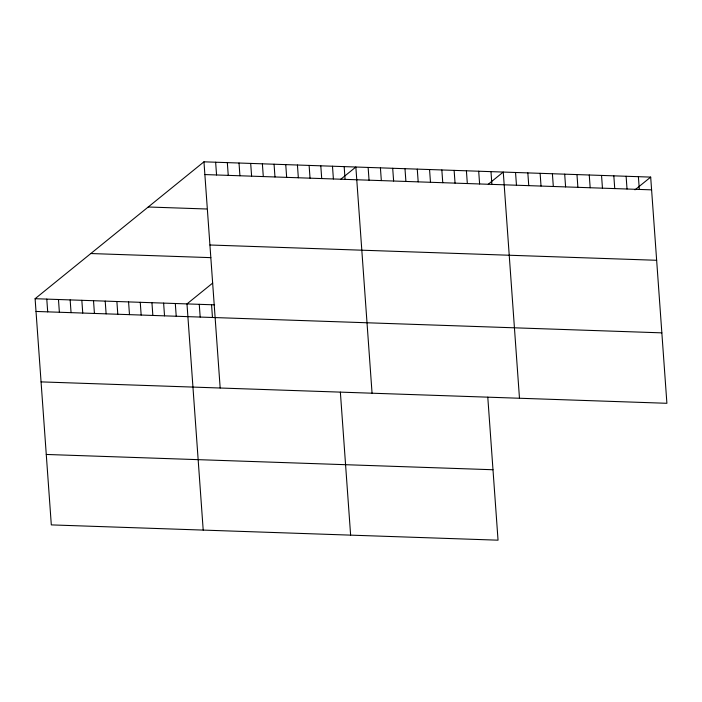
<?xml version="1.0" encoding="UTF-8"?>
<svg xmlns="http://www.w3.org/2000/svg" width="702" height="702" viewBox="0 0 702 702"><rect width="100%" height="100%" fill="white"/><g stroke="black" fill="none" stroke-linecap="round" stroke-linejoin="round"><path stroke-width="1.05" d="M487.785 397.174L498.043 540.18L51.316 524.894L35.1 298.71L203.957 161.82L650.684 177.106L666.9 403.29L41.058 381.888M212.706 283.055L186.986 303.905L203.203 530.089M340.847 179.185L355.853 167.023L372.06 393.208M488.267 184.222L503.264 172.06L519.48 398.253M634.968 189.847L650.684 177.106M204.879 174.57L651.596 189.847M148.236 206.993L206.651 208.994M209.924 244.998L656.651 260.284M90.821 253.536L210.846 257.643M35.1 298.71L214.628 304.852M215.128 317.576L661.854 332.853M36.013 311.451L215.54 317.594M46.262 454.457L492.988 469.743M638.399 176.685L639.311 189.435M626.114 176.272L627.026 189.013M613.829 175.851L614.741 188.592M601.544 175.43L602.456 188.171M589.259 175.009L590.171 187.75M576.974 174.587L577.886 187.329M564.689 174.166L565.601 186.907M552.404 173.745L553.316 186.486M540.119 173.324L541.031 186.065M527.834 172.903L528.755 185.644M515.549 172.481L516.47 185.231M490.979 171.648L491.9 184.389M478.694 171.227L479.615 183.968M466.409 170.805L467.33 183.547M454.124 170.384L455.045 183.125M441.839 169.963L442.76 182.704M429.554 169.542L430.475 182.283M417.269 169.121L418.19 181.862M404.984 168.699L405.905 181.441M392.699 168.278L393.62 181.019M380.414 167.857L381.335 180.607M368.129 167.445L369.05 180.186M344.164 166.62L345.077 179.361M332.485 166.225L333.397 178.966M340.365 392.128L350.623 535.135M320.796 165.821L321.709 178.562M309.117 165.418L310.03 178.168M297.429 165.023L298.341 177.764M285.749 164.619L286.662 177.36M274.061 164.224L274.973 176.965M262.381 163.82L263.294 176.562M250.693 163.426L251.606 176.167M239.013 163.022L239.926 175.763M227.325 162.627L228.247 175.368M215.646 162.223L216.558 174.965M203.957 161.82L220.174 388.004M211.556 304.747L212.469 317.488M199.271 304.326L200.184 317.067M175.307 303.501L176.22 316.242M163.619 303.106L164.531 315.847M151.939 302.702L152.852 315.444M140.251 302.308L141.163 315.049M128.571 301.904L129.484 314.645M116.883 301.509L117.796 314.25M105.203 301.105L106.116 313.847M93.515 300.702L94.428 313.452M81.836 300.307L82.748 313.048M70.147 299.903L71.06 312.644M58.468 299.508L59.38 312.25M46.78 299.105L47.701 311.846"/></g></svg>
